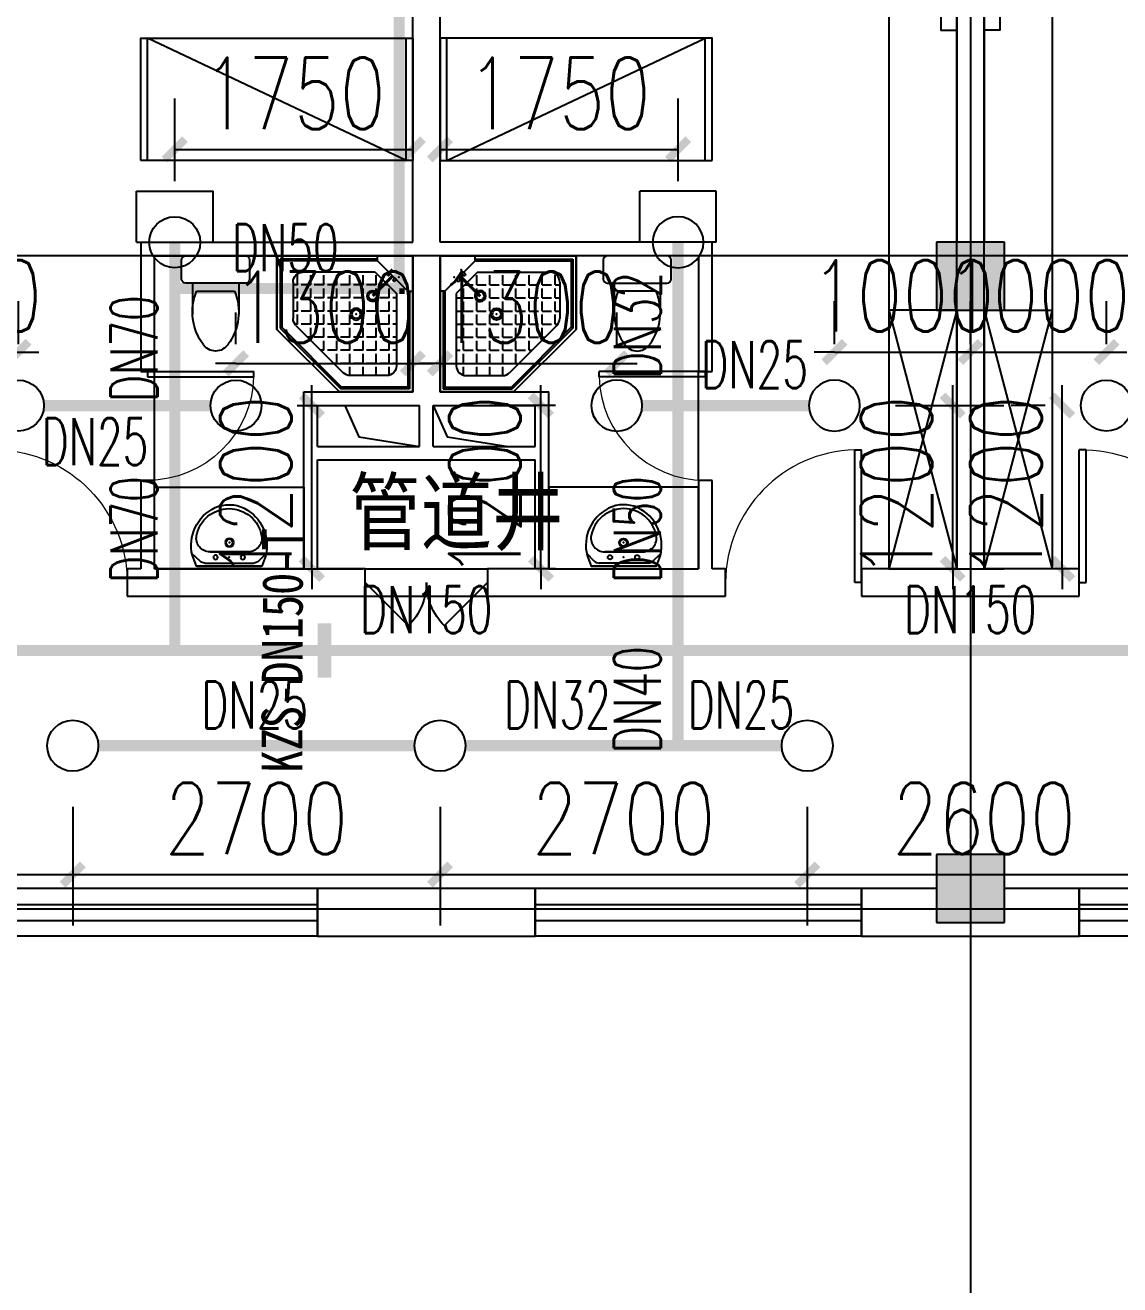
# Model space of a CAD drawing. Extents: x 0 to 2838408, y -923048 to 203859.
# Drawn here: x 2714313 to 2722361, y -343937 to -334680 of the extents above; entities that cross this region are included whole.
import ezdxf
from ezdxf.enums import TextEntityAlignment as Align

# ---------------------------------------------------------------- set-up
doc = ezdxf.new("R2010")
doc.units = 0
doc.header["$LTSCALE"] = 1000
for name, color, linetype in [('A-Fixt', 81, 'Continuous'), ('CLAYER', 7, 'Continuous'), ('COLUMN', 9, 'Continuous'), ('DIM_喷淋', 3, 'Continuous'), ('DOOR_FIRE', 4, 'Continuous'), ('DOTE', 8, 'Continuous'), ('EQUIP_喷头', 7, 'Continuous'), ('PIPE-喷淋', 6, 'Continuous'), ('PUB_HATCH', 8, 'Continuous'), ('TEXT_喷淋', 7, 'Continuous'), ('TWT_DIM', 3, 'Continuous'), ('WALL', 9, 'Continuous'), ('WINDOW', 4, 'Continuous'), ('XREF', 8, 'Continuous'), ('抗震支吊架', 2, 'Continuous'), ('洁具', 213, 'Continuous'), ('配景', 3, 'Continuous')]:
    doc.layers.add(name, color=color, linetype=linetype)
doc.styles.add('_TCH_DIM_T3', font='SIMPLEX', dxfattribs={"width": 0.75, "bigfont": 'HZTXT'})
doc.styles.add('_TWT_PIPEDN', font='SIMPLEX', dxfattribs={"width": 0.8, "height": 2.3, "bigfont": 'HZTXT'})
doc.styles.add('kzcad', font='', dxfattribs={"width": 0.8})
doc.styles.get("Standard").update_dxf_attribs({"font": 'geniso.shx', "bigfont": 'hztxt.shx'})
doc.styles.get('kzcad').set_extended_font_data('SimSun')
doc.dimstyles.new('_TWT_ARCH&&150', dxfattribs={"dimtxt": 525, "dimasz": 150, "dimexe": 375, "dimexo": 450, "dimgap": 150, "dimtad": 1, "dimdec": 0, "dimzin": 0, "dimdsep": 46, "dimtxsty": '_TCH_DIM_T3', "dimblk": 'ARCHTICK', "dimcen": 0.09, "dimclrt": 7, "dimazin": 2, "dimtfac": 1, "dimtdec": 0, "dimtix": 1, "dimtmove": 2, "dimatfit": 3, "dimfxl": 1, "dimtolj": 1, "dimtzin": 0, "dimarcsym": 0})

# ---------------------------------------------------------------- blocks, each defined once
blk = doc.blocks.new('1F平面-CAD导入_dwg_Drawing4_t3_dwg_$plan$00001613-474159-1F-927810-1F')
at = {"layer": '洁具'}
for p, q in [((-30, 250), (-170, 250)), ((-200, 169.7), (-430.4, 169.7)), ((-260.4, -139.7), (-260.4, 139.7)), ((-200, -169.7), (-200, -220)), ((-170, -250), (-30, -250))]:
    blk.add_line(p, q, dxfattribs=at)
for points in [[(-200, 220), (-200, 169.7), (-200, -169.7), (-430.4, -169.7)], [(0, -220), (0, 220)]]:
    blk.add_lwpolyline(points, dxfattribs=at)
for centre, radius, start, end in [((-170, 220), 30, 90, 180), ((-30, 220), 30, 0, 90), ((-412.8, -227.4), 397.5, 67.45048, 126.63814), ((-589.6, 0), 109.8, 123.45086, 236.54914), ((-412.8, 227.4), 397.5, 233.36186, 292.54952), ((-170, -220), 30, 180, 270), ((-30, -220), 30, 270, 0)]:
    blk.add_arc(centre, radius, start, end, dxfattribs=at)
blk = doc.blocks.new('$lvtry$00000169')
at = {"color": 0}
for p, q in [((258.9, -36), (258.9, 0)), ((258.9, -36), (36, -258.9)), ((258.9, -24), (976, -24)), ((258.9, -36), (964, -36)), ((964, -36), (976, -24)), ((964, -36), (964, -525.1)), ((976, -24), (976, -530.1)), ((276.1, -120), (120, -276.1)), ((143.9, -151), (290.7, -298.1)), ((151, -143.9), (297.8, -291)), ((269.6, -212.7), (269.6, -142.7)), ((276.1, -120), (808, -120)), ((365.9, -212.7), (365.9, -142.7)), ((462.1, -212.7), (462.1, -142.7)), ((558.4, -212.7), (558.4, -142.7)), ((654.6, -212.7), (654.6, -142.7)), ((750.9, -212.7), (750.9, -142.7)), ((847.1, -212.7), (847.1, -142.7)), ((36, -258.9), (0, -258.9)), ((24, -258.9), (24, -976)), ((36, -258.9), (36, -964)), ((120, -276.1), (120, -808)), ((173.4, -308.9), (173.4, -238.9)), ((183.4, -212.7), (205.5, -212.7)), ((219.6, -212.7), (243.4, -212.7)), ((269.6, -212.7), (339.6, -212.7)), ((269.6, -262.8), (269.6, -238.9)), ((365.9, -212.7), (435.9, -212.7)), ((365.9, -308.9), (365.9, -238.9)), ((462.1, -212.7), (532.1, -212.7)), ((462.1, -308.9), (462.1, -238.9)), ((558.4, -212.7), (628.4, -212.7)), ((558.4, -308.9), (558.4, -238.9)), ((654.6, -212.7), (724.6, -212.7)), ((654.6, -308.9), (654.6, -238.9)), ((750.9, -212.7), (820.9, -212.7)), ((750.9, -308.9), (750.9, -238.9)), ((847.1, -212.7), (880, -212.7)), ((847.1, -308.9), (847.1, -238.9)), ((880, -192), (880, -460.5)), ((120, -308.9), (147.1, -308.9)), ((173.4, -308.9), (243.4, -308.9)), ((173.4, -405.2), (173.4, -335.2)), ((269.6, -405.2), (269.6, -335.2)), ((334.3, -308.9), (339.6, -308.9)), ((365.9, -308.9), (435.9, -308.9)), ((365.9, -405.2), (365.9, -335.2)), ((462.1, -308.9), (532.1, -308.9)), ((462.1, -405.2), (462.1, -335.2)), ((558.4, -308.9), (628.4, -308.9)), ((558.4, -405.2), (558.4, -335.2)), ((654.6, -308.9), (724.6, -308.9)), ((654.6, -405.2), (654.6, -335.2)), ((750.9, -308.9), (820.9, -308.9)), ((750.9, -405.2), (750.9, -335.2)), ((847.1, -308.9), (880, -308.9)), ((847.1, -405.2), (847.1, -335.2)), ((120, -405.2), (147.1, -405.2)), ((173.4, -405.2), (243.4, -405.2)), ((173.4, -501.4), (173.4, -431.4)), ((269.6, -405.2), (339.6, -405.2)), ((269.6, -501.4), (269.6, -431.4)), ((365.9, -405.2), (378.6, -405.2)), ((365.9, -501.4), (365.9, -431.4)), ((462.1, -405.2), (532.1, -405.2)), ((462.1, -501.4), (462.1, -431.4)), ((558.4, -405.2), (628.4, -405.2)), ((558.4, -501.4), (558.4, -431.4)), ((654.6, -405.2), (724.6, -405.2)), ((654.6, -501.4), (654.6, -431.4)), ((750.9, -405.2), (820.9, -405.2)), ((750.9, -501.4), (750.9, -431.4)), ((847.1, -405.2), (880, -405.2)), ((847.1, -501.4), (847.1, -431.4)), ((120, -501.4), (147.1, -501.4)), ((173.4, -501.4), (243.4, -501.4)), ((173.4, -597.7), (173.4, -527.7)), ((269.6, -501.4), (339.6, -501.4)), ((269.6, -597.7), (269.6, -527.7)), ((365.9, -501.4), (435.9, -501.4)), ((365.9, -597.7), (365.9, -527.7)), ((462.1, -501.4), (532.1, -501.4)), ((462.1, -597.7), (462.1, -527.7)), ((858.9, -511.4), (511.4, -858.9)), ((964, -525.1), (525.1, -964)), ((976, -530.1), (530.1, -976)), ((558.4, -501.4), (628.4, -501.4)), ((558.4, -597.7), (558.4, -527.7)), ((654.6, -501.4), (724.6, -501.4)), ((654.6, -597.7), (654.6, -527.7)), ((750.9, -501.4), (820.9, -501.4)), ((750.9, -597.7), (750.9, -527.7)), ((847.1, -501.4), (867.2, -501.4)), ((964, -525.1), (976, -530.1)), ((120, -597.7), (147.1, -597.7)), ((173.4, -597.7), (243.4, -597.7)), ((173.4, -693.9), (173.4, -623.9)), ((269.6, -597.7), (339.6, -597.7)), ((269.6, -693.9), (269.6, -623.9)), ((365.9, -597.7), (435.9, -597.7)), ((365.9, -693.9), (365.9, -623.9)), ((462.1, -597.7), (532.1, -597.7)), ((462.1, -693.9), (462.1, -623.9)), ((558.4, -597.7), (628.4, -597.7)), ((558.4, -693.9), (558.4, -623.9)), ((654.6, -597.7), (724.6, -597.7)), ((654.6, -693.9), (654.6, -623.9)), ((750.9, -597.7), (772.6, -597.7)), ((120, -693.9), (147.1, -693.9)), ((173.4, -693.9), (243.4, -693.9)), ((173.4, -790.2), (173.4, -720.2)), ((269.6, -693.9), (339.6, -693.9)), ((269.6, -790.2), (269.6, -720.2)), ((365.9, -693.9), (435.9, -693.9)), ((365.9, -790.2), (365.9, -720.2)), ((462.1, -693.9), (532.1, -693.9)), ((462.1, -790.2), (462.1, -720.2)), ((558.4, -693.9), (628.4, -693.9)), ((558.4, -790.2), (558.4, -720.2)), ((654.6, -693.9), (676.4, -693.9)), ((120, -790.2), (147.1, -790.2)), ((173.4, -790.2), (243.4, -790.2)), ((173.4, -877.5), (173.4, -816.4)), ((269.6, -790.2), (339.6, -790.2)), ((269.6, -880), (269.6, -816.4)), ((365.9, -790.2), (435.9, -790.2)), ((365.9, -880), (365.9, -816.4)), ((462.1, -790.2), (532.1, -790.2)), ((462.1, -880), (462.1, -816.4)), ((558.4, -790.2), (580.1, -790.2)), ((192, -880), (460.5, -880)), ((36, -964), (24, -976)), ((24, -976), (530.1, -976)), ((36, -964), (525.1, -964)), ((525.1, -964), (530.1, -976))]:
    blk.add_line(p, q, dxfattribs=at)
blk.add_lwpolyline([(0, 0), (0, -1000), (540, -1000), (1000, -540), (1000, 0)], close=True)
for points in [[(0, 0), (0, -1000)], [(0, 0), (1000, 0)], [(1000, 0), (1000, -540)], [(136.1, -189.7), (147.9, -177.9), (132.5, -162.5), (120.7, -174.3)], [(189.7, -136.1), (177.9, -147.9), (162.5, -132.5), (174.3, -120.7)], [(1000, -540), (540, -1000)], [(0, -1000), (540, -1000)]]:
    blk.add_lwpolyline(points, close=True, dxfattribs=at)
for radius in [43.8, 31.1]:
    blk.add_circle((416.2, -427.6), radius, dxfattribs=at)
for centre, radius, start, end in [((808, -192), 72, 0, 90), ((296, -295.7), 40.6, 142.58296, 128.41974), ((296, -295.7), 28.6, 145.82801, 125.65986), ((808, -460.5), 72, 315, 0), ((192, -808), 72, 180, 270), ((460.5, -808), 72, 270, 315)]:
    blk.add_arc(centre, radius, start, end, dxfattribs=at)
for p in [(103.2, -155.8, 0), (156.1, -102.2, 0), (415.8, -428.1, 0)]:
    blk.add_point(p, dxfattribs=at)
blk = doc.blocks.new('$lvtry$00000178')
at = {"color": 0}
for p, q in [((-238.4, 0), (238.4, 0)), ((-214.1, -36.1), (-272.1, -90.6)), ((-179.8, -22.5), (180.1, -22.5)), ((215.7, -37.5), (268.3, -90.8)), ((-141.7, -105.2), (140.2, -105.2)), ((140.2, -105.2), (-141.7, -105.2))]:
    blk.add_line(p, q, dxfattribs=at)
blk.add_lwpolyline([(-103.6, -429.7, 0.224698), (110.4, -425.4, 0.348046), (268.9, -78.5), (239.5, 0), (-241.3, 0), (-270.7, -78.5, 0.356844)], format="xyb", close=True, dxfattribs=at)
for centre, radius in [((-100, -65), 16.3), ((100, -65), 16.3), ((1.4, -172.5), 31.6)]:
    blk.add_circle(centre, radius, dxfattribs=at)
at = {"color": 0, "lineweight": 13}
blk.add_circle((1.4, -172.5), 23, dxfattribs=at)
at = {"color": 0}
for centre, radius, start, end in [((-179.8, -72.5), 50, 90, 133.18096), ((180.1, -72.5), 50, 44.56072, 90), ((-141.7, -205.2), 100, 90, 190.56023), ((140.2, -205.2), 100, 349.43977, 90), ((-0.7, -179), 243.4, 190.56023, 349.43977)]:
    blk.add_arc(centre, radius, start, end, dxfattribs=at)
for p in [(0, -65), (1.4, -172.5)]:
    blk.add_point(p, dxfattribs=at)
blk = doc.blocks.new('A$C70365C93')
at = {"layer": '洁具'}
blk.add_lwpolyline([(-1900, 2300), (-1900, 1700), (-800, 1700), (-800, 2300)], close=True, dxfattribs=at)
blk.add_blockref('$lvtry$00000178', (-1350, 2280), dxfattribs=at)
at = {"layer": '洁具', "rotation": 180}
blk.add_blockref('$lvtry$00000169', (0, 0), dxfattribs=at)
at = {"layer": '洁具', "extrusion": (0, 0, -1), "xscale": -1, "zscale": -1, "rotation": 90}
blk.add_blockref('1F平面-CAD导入_dwg_Drawing4_t3_dwg_$plan$00001613-474159-1F-927810-1F', (1450, 0), dxfattribs=at)
blk = doc.blocks.new('单人床')
at = {"layer": 'A-Fixt'}
for p, q in [((47773.8, 13973.4), (48673.8, 13973.4)), ((47773.8, 12073.4), (48673.8, 13973.4)), ((47773.8, 12073.4), (48673.8, 12073.4))]:
    blk.add_line(p, q, dxfattribs=at)
blk.add_lwpolyline([(47773.8, 14023.4), (48673.8, 14023.4), (48673.8, 12023.4), (47773.8, 12023.4), (47773.8, 14023.4)], dxfattribs=at)
blk = doc.blocks.new('CH_AP01')
for p, q in [((-311.4, 16.6), (-275, 0)), ((-275, 0), (275, 0)), ((275, 0), (311.4, 16.6))]:
    blk.add_line(p, q)
for centre, radius, start, end in [((-306.8, 555.3), 37.8, 100.18588, 202.83587), ((0, -578.9), 1212.6, 74.71041, 105.28959), ((0, -578.9), 1172.6, 75.02868, 104.97132), ((0, -1278.1), 1856.9, 80.61099, 99.38901), ((306.8, 555.3), 37.8, 337.16413, 79.81412), ((-1658.4, 201.9), 1359.7, 352.16586, 14.42826), ((-823.7, 250), 562.9, 335.50378, 31.09034), ((-823.7, 250), 602.9, 335.50378, 30.26909), ((0, -578.9), 1092.6, 75.87672, 104.12328), ((823.7, 250), 602.9, 149.73091, 204.49622), ((823.7, 250), 562.9, 148.90966, 204.49622), ((1658.4, 201.9), 1359.7, 165.57174, 187.83414)]:
    blk.add_arc(centre, radius, start, end)
blk = doc.blocks.new('A$C61295E98')
at = {"color": 3}
for p, q in [((544, 597.9), (0, 597.9)), ((0, 597.9), (0, 0)), ((161.4, 597.9), (161.4, 0)), ((170.4, 0.2), (170.4, 597.6)), ((602.7, 572.2), (602.7, 25.6)), ((624, 517.9), (624, 80)), ((544, 0), (0, 0))]:
    blk.add_line(p, q, dxfattribs=at)
for points in [[(81.8, 540.3), (75.3, 540.3), (75.3, 576.8), (81.8, 576.8)], [(81.8, 453.1), (75.3, 453.1), (75.3, 489.6), (81.8, 489.6)], [(81.8, 352.9), (75.3, 352.9), (75.3, 389.4), (81.8, 389.4)]]:
    blk.add_lwpolyline(points, close=True, dxfattribs=at)
for centre in [(74, 250.1), (74, 164.2), (74, 70.5)]:
    blk.add_circle(centre, 15.7, dxfattribs=at)
for centre, start, end in [((544, 517.9), 360, 90), ((544, 80), 270, 0)]:
    blk.add_arc(centre, 80, start, end, dxfattribs=at)
blk = doc.blocks.new('宿舍')
at = {"layer": 'A-Fixt'}
for p, q in [((47853.8, 13801.7), (48353.8, 15701.7)), ((48353.8, 13801.7), (47853.8, 15701.7)), ((47853.8, 13801.7), (48353.8, 13801.7))]:
    blk.add_line(p, q, dxfattribs=at)
for points in [[(47853.8, 8601.7), (48353.8, 8601.7), (48353.8, 15701.7), (47853.8, 15701.7)], [(47853.8, 10676.1), (47970.5, 10676.1), (47970.5, 11742.6), (47853.8, 11742.6)]]:
    blk.add_lwpolyline(points, close=True, dxfattribs=at)
at = {"xscale": -1, "rotation": 90}
for p in [(63677.2, 60475.5), (63677.2, 58775.5)]:
    blk.add_blockref('单人床', p, dxfattribs=at)
at = {"layer": 'A-Fixt', "xscale": -1, "rotation": 180}
for p in [(50002, 9140.5), (51117.2, 9140.5)]:
    blk.add_blockref('CH_AP01', p, dxfattribs=at)
at = {"layer": '配景', "color": 252}
blk.add_blockref('A$C61295E98', (47853.8, 7096.6), dxfattribs=at)
blk = doc.blocks.new('$WINLIB2D$00000001')
at = {"color": 0}
for points in [[(-0.5, 0.5), (-0.5, -0.5)], [(-0.5, 0.5), (0.5, 0.5)], [(0.5, -0.5), (0.5, 0.5)], [(0.5, 0.1667), (-0.5, 0.1667)], [(0.5, -0.1667), (-0.5, -0.1667)], [(-0.5, -0.5), (0.5, -0.5)]]:
    blk.add_lwpolyline(points, dxfattribs=at)
blk = doc.blocks.new('$DorLib2D$00000116')
at = {"color": 0}
for p, q in [((-0.5, 0), (-0.146, 0.354)), ((0.5, 0), (0.146, 0.354))]:
    blk.add_line(p, q, dxfattribs=at)
for centre, start, end in [((-0.5, 0), 0, 45), ((0.5, 0), 135, 180)]:
    blk.add_arc(centre, 0.5, start, end, dxfattribs=at)
blk = doc.blocks.new('$DorLib2D$00000001')
for p, q in [((0.45, 0.975), (0.5, 0.975)), ((0.45, 0), (0.45, 0.975)), ((0.5, 0), (0.5, 0.975)), ((0.5, 0), (0.45, 0))]:
    blk.add_line(p, q)
at = {"lineweight": 13}
blk.add_arc((0.475, 0), 0.975, 91.46928, 180, dxfattribs=at)
blk = doc.blocks.new('2F1')
at = {"layer": 'PUB_HATCH'}
for points in [[(2384966.7, -336275.2), (2384966.7, -336775.2), (2385466.7, -336775.2), (2385466.7, -336275.2)], [(2384966.7, -340775.2), (2384966.7, -341275.2), (2385466.7, -341275.2), (2385466.7, -340775.2)]]:
    blk.add_hatch(color=256, dxfattribs=at).paths.add_polyline_path(points)
for points in [[(2380616.7, -337475.2), (2380720.3, -337705.5), (2381166.7, -337775.2)], [(2381266.7, -337475.2), (2381370.3, -337705.5), (2381816.7, -337775.2)]]:
    blk.add_lwpolyline(points)
at = {"layer": 'COLUMN'}
for p, q in [((2384966.7, -336275.2), (2384966.7, -336775.2)), ((2385466.7, -336275.2), (2384966.7, -336275.2)), ((2385466.7, -336775.2), (2385466.7, -336275.2)), ((2384966.7, -336775.2), (2385466.7, -336775.2)), ((2384966.7, -340775.2), (2384966.7, -341275.2)), ((2385466.7, -340775.2), (2384966.7, -340775.2)), ((2385466.7, -341275.2), (2385466.7, -340775.2)), ((2384966.7, -341275.2), (2385466.7, -341275.2))]:
    blk.add_line(p, q, dxfattribs=at)
at = {"layer": 'DOOR_FIRE'}
for p, q in [((2380766.7, -338675.2), (2381666.7, -338675.2)), ((2380766.7, -338875.2), (2381666.7, -338875.2))]:
    blk.add_line(p, q, dxfattribs=at)
at = {"layer": 'DOTE'}
for p, q in [((2385216.7, -327575.2), (2385216.7, -410775.2)), ((2453916.7, -336375.2), (2343216.7, -336375.2)), ((2453916.7, -341175.2), (2343216.7, -341175.2))]:
    blk.add_line(p, q, dxfattribs=at)
at = {"layer": 'WALL'}
for p, q in [((2381116.7, -336275.2), (2381116.7, -331325.2)), ((2381316.7, -336275.2), (2381316.7, -331325.2)), ((2385116.7, -331575.2), (2385116.7, -336275.2)), ((2385316.7, -331575.2), (2385316.7, -336275.2)), ((2379116.7, -336275.2), (2381116.7, -336275.2)), ((2379116.7, -336275.2), (2379116.7, -337225.2)), ((2383316.7, -336275.2), (2381316.7, -336275.2)), ((2383316.7, -337225.2), (2383316.7, -336275.2)), ((2379216.7, -336375.2), (2381116.7, -336375.2)), ((2379216.7, -337225.2), (2379216.7, -336375.2)), ((2381116.7, -337375.2), (2381116.7, -336375.2)), ((2381316.7, -337375.2), (2381316.7, -336375.2)), ((2383216.7, -336375.2), (2381316.7, -336375.2)), ((2383216.7, -336375.2), (2383216.7, -337225.2)), ((2385116.7, -336775.2), (2385116.7, -338675.2)), ((2385316.7, -336775.2), (2385316.7, -338675.2)), ((2379116.7, -337225.2), (2379216.7, -337225.2)), ((2383216.7, -337225.2), (2383316.7, -337225.2)), ((2380316.7, -337375.2), (2381116.7, -337375.2)), ((2380316.7, -337875.2), (2380316.7, -337375.2)), ((2381316.7, -337375.2), (2382116.7, -337375.2)), ((2382116.7, -337875.2), (2382116.7, -337375.2)), ((2380416.7, -337475.2), (2381166.7, -337475.2)), ((2380416.7, -337775.2), (2380416.7, -337475.2)), ((2381166.7, -337775.2), (2381166.7, -337475.2)), ((2381266.7, -337475.2), (2382016.7, -337475.2)), ((2381266.7, -337775.2), (2381266.7, -337475.2)), ((2382016.7, -337775.2), (2382016.7, -337475.2)), ((2380416.7, -337775.2), (2381166.7, -337775.2)), ((2381266.7, -337775.2), (2382016.7, -337775.2)), ((2380316.7, -338675.2), (2380316.7, -337875.2)), ((2380416.7, -337875.2), (2381216.7, -337875.2)), ((2380416.7, -338675.2), (2380416.7, -337875.2)), ((2381216.7, -337875.2), (2382016.7, -337875.2)), ((2382016.7, -338675.2), (2382016.7, -337875.2)), ((2382116.7, -338675.2), (2382116.7, -337875.2)), ((2379216.7, -338025.2), (2379116.7, -338025.2)), ((2379116.7, -338025.2), (2379116.7, -338675.2)), ((2379216.7, -338675.2), (2379216.7, -338025.2)), ((2383316.7, -338025.2), (2383216.7, -338025.2)), ((2383216.7, -338025.2), (2383216.7, -338675.2)), ((2383316.7, -338675.2), (2383316.7, -338025.2)), ((2379116.7, -338675.2), (2379016.7, -338675.2)), ((2379016.7, -338675.2), (2379016.7, -338875.2)), ((2379216.7, -338675.2), (2380316.7, -338675.2)), ((2380766.7, -338675.2), (2380416.7, -338675.2)), ((2380766.7, -338875.2), (2380766.7, -338675.2)), ((2382016.7, -338675.2), (2381666.7, -338675.2)), ((2381666.7, -338675.2), (2381666.7, -338875.2)), ((2382116.7, -338675.2), (2383216.7, -338675.2)), ((2383416.7, -338675.2), (2383316.7, -338675.2)), ((2383416.7, -338875.2), (2383416.7, -338675.2)), ((2385116.7, -338675.2), (2384416.7, -338675.2)), ((2384416.7, -338675.2), (2384416.7, -338875.2)), ((2386016.7, -338675.2), (2385316.7, -338675.2)), ((2386016.7, -338875.2), (2386016.7, -338675.2)), ((2379016.7, -338875.2), (2379116.7, -338875.2)), ((2379116.7, -338875.2), (2380316.7, -338875.2)), ((2380316.7, -338875.2), (2380766.7, -338875.2)), ((2381666.7, -338875.2), (2382116.7, -338875.2)), ((2382116.7, -338875.2), (2383316.7, -338875.2)), ((2383316.7, -338875.2), (2383416.7, -338875.2)), ((2384416.7, -338875.2), (2385216.7, -338875.2)), ((2385216.7, -338875.2), (2386016.7, -338875.2)), ((2382016.7, -341025.2), (2380416.7, -341025.2)), ((2380416.7, -341025.2), (2380416.7, -341375.2)), ((2382016.7, -341375.2), (2382016.7, -341025.2)), ((2384966.7, -341025.2), (2384416.7, -341025.2)), ((2384416.7, -341025.2), (2384416.7, -341375.2)), ((2386016.7, -341025.2), (2385466.7, -341025.2)), ((2386016.7, -341375.2), (2386016.7, -341025.2)), ((2380416.7, -341375.2), (2382016.7, -341375.2)), ((2384416.7, -341375.2), (2385216.7, -341375.2)), ((2385216.7, -341375.2), (2386016.7, -341375.2))]:
    blk.add_line(p, q, dxfattribs=at)
at = {"layer": 'WINDOW'}
for p, q in [((2379216.7, -338025.2), (2379216.7, -337225.2)), ((2383216.7, -338025.2), (2383216.7, -337225.2))]:
    blk.add_line(p, q, dxfattribs=at)
at = {"xscale": -1, "rotation": 180}
for name, p in [('宿舍', (2329462.9, -322973.6)), ('宿舍', (2337462.9, -322973.6)), ('A$C70365C93', (2381116.7, -336375.2))]:
    blk.add_blockref(name, p, dxfattribs=at)
at = {"rotation": 180}
for name, p in [('宿舍', (2432970.6, -322973.6)), ('A$C70365C93', (2381316.7, -336375.2))]:
    blk.add_blockref(name, p, dxfattribs=at)
at = {"layer": 'DOOR_FIRE', "xscale": 900, "yscale": -900, "zscale": 200}
blk.add_blockref('$DorLib2D$00000116', (2381216.7, -338775.2), dxfattribs=at)
at = {"layer": 'WINDOW'}
for name, p, xscale, yscale, zscale, rotation in [('$DorLib2D$00000001', (2379166.7, -337625.2), 800, -800, 800, 90), ('$DorLib2D$00000001', (2383266.7, -337625.2), 800, 800, 800, 90), ('$WINLIB2D$00000001', (2379216.7, -341200.2), -2400, -350, -2400, 359.999999999962), ('$WINLIB2D$00000001', (2383216.7, -341200.2), -2400, -350, -2400, 359.999999999962)]:
    blk.add_blockref(name, p, dxfattribs=dict(at, xscale=xscale, yscale=yscale, zscale=zscale, rotation=rotation))
for name, p, xscale, yscale, zscale in [('$DorLib2D$00000001', (2378516.7, -338775.2), -1000, 1000, -1000), ('$DorLib2D$00000001', (2383916.7, -338775.2), 1000, 1000, 1000), ('$DorLib2D$00000001', (2386516.7, -338775.2), -1000, 1000, -1000), ('$WINLIB2D$00000001', (2387216.7, -341200.2), -2400, -350, -2400)]:
    blk.add_blockref(name, p, dxfattribs=dict(at, xscale=xscale, yscale=yscale, zscale=zscale))
at = {"layer": 'CLAYER'}
blk.add_text('管道井', height=525, dxfattribs=at).set_placement((2380649.1, -338538.2))
blk = doc.blocks.new('_ArchTick')
at = {"color": 0, "linetype": 'ByBlock', "const_width": 0.4}
blk.add_lwpolyline([(-0.5, -0.5), (0.5, 0.5)], dxfattribs=at)
blk = doc.blocks.new('*D1868')
at = {"layer": 'Defpoints', "color": 0, "linetype": 'ByBlock', "transparency": 16777216}
for p in [(2718662.5, -337165.4), (2717362.5, -337475.2), (2718662.5, -337475.2)]:
    blk.add_point(p, dxfattribs=at)
at = {"layer": 'TWT_DIM', "color": 0, "linetype": 'ByBlock', "lineweight": -2, "transparency": 16777216}
for p, q in [((2717362.5, -337025.2), (2717362.5, -336790.4)), ((2718662.5, -337025.2), (2718662.5, -336790.4)), ((2717362.5, -337165.4), (2717212.5, -337165.4)), ((2717362.5, -337165.4), (2718662.5, -337165.4)), ((2718662.5, -337165.4), (2718812.5, -337165.4))]:
    blk.add_line(p, q, dxfattribs=at)
at = {"layer": 'TWT_DIM', "color": 0, "linetype": 'ByBlock', "lineweight": -2, "transparency": 16777216, "xscale": 150, "yscale": 150, "zscale": 150}
blk.add_blockref('_ArchTick', (2717362.5, -337165.4), dxfattribs=at)
at = {"layer": 'TWT_DIM', "color": 0, "linetype": 'ByBlock', "lineweight": -2, "transparency": 16777216, "xscale": 150, "yscale": 150, "zscale": 150, "rotation": 180}
blk.add_blockref('_ArchTick', (2718662.5, -337165.4), dxfattribs=at)
at = {"layer": 'TWT_DIM', "color": 7, "linetype": 'ByBlock', "transparency": 16777216, "insert": (2718012.5, -336752.9), "char_height": 525, "attachment_point": 5, "style": '_TCH_DIM_T3'}
blk.add_mtext('\\A1;1300', dxfattribs=at)
blk = doc.blocks.new('*D1869')
at = {"layer": 'Defpoints', "color": 0, "linetype": 'ByBlock', "transparency": 16777216}
for p in [(2717162.5, -337165.4), (2715862.5, -337475.2), (2717162.5, -337475.2)]:
    blk.add_point(p, dxfattribs=at)
at = {"layer": 'TWT_DIM', "color": 0, "linetype": 'ByBlock', "lineweight": -2, "transparency": 16777216}
for p, q in [((2715862.5, -337025.2), (2715862.5, -336790.4)), ((2717162.5, -337025.2), (2717162.5, -336790.4)), ((2715862.5, -337165.4), (2715712.5, -337165.4)), ((2715862.5, -337165.4), (2717162.5, -337165.4)), ((2717162.5, -337165.4), (2717312.5, -337165.4))]:
    blk.add_line(p, q, dxfattribs=at)
at = {"layer": 'TWT_DIM', "color": 0, "linetype": 'ByBlock', "lineweight": -2, "transparency": 16777216, "xscale": 150, "yscale": 150, "zscale": 150}
blk.add_blockref('_ArchTick', (2715862.5, -337165.4), dxfattribs=at)
at = {"layer": 'TWT_DIM', "color": 0, "linetype": 'ByBlock', "lineweight": -2, "transparency": 16777216, "xscale": 150, "yscale": 150, "zscale": 150, "rotation": 180}
blk.add_blockref('_ArchTick', (2717162.5, -337165.4), dxfattribs=at)
at = {"layer": 'TWT_DIM', "color": 7, "linetype": 'ByBlock', "transparency": 16777216, "insert": (2716512.5, -336752.9), "char_height": 525, "attachment_point": 5, "style": '_TCH_DIM_T3'}
blk.add_mtext('\\A1;1300', dxfattribs=at)
blk = doc.blocks.new('*D1884')
at = {"layer": 'Defpoints', "color": 0, "linetype": 'ByBlock', "transparency": 16777216}
for p in [(2722262.5, -337081.9), (2721262.5, -337475.2), (2722262.5, -337475.2)]:
    blk.add_point(p, dxfattribs=at)
at = {"layer": 'TWT_DIM', "color": 0, "linetype": 'ByBlock', "lineweight": -2, "transparency": 16777216}
for p, q in [((2721262.5, -337025.2), (2721262.5, -336706.9)), ((2722262.5, -337025.2), (2722262.5, -336706.9)), ((2721262.5, -337081.9), (2721112.5, -337081.9)), ((2721262.5, -337081.9), (2722262.5, -337081.9)), ((2722262.5, -337081.9), (2722412.5, -337081.9))]:
    blk.add_line(p, q, dxfattribs=at)
at = {"layer": 'TWT_DIM', "color": 0, "linetype": 'ByBlock', "lineweight": -2, "transparency": 16777216, "xscale": 150, "yscale": 150, "zscale": 150}
blk.add_blockref('_ArchTick', (2721262.5, -337081.9), dxfattribs=at)
at = {"layer": 'TWT_DIM', "color": 0, "linetype": 'ByBlock', "lineweight": -2, "transparency": 16777216, "xscale": 150, "yscale": 150, "zscale": 150, "rotation": 180}
blk.add_blockref('_ArchTick', (2722262.5, -337081.9), dxfattribs=at)
at = {"layer": 'TWT_DIM', "color": 7, "linetype": 'ByBlock', "transparency": 16777216, "insert": (2721762.5, -336669.4), "char_height": 525, "attachment_point": 5, "style": '_TCH_DIM_T3'}
blk.add_mtext('\\A1;1000', dxfattribs=at)
blk = doc.blocks.new('*D1886')
at = {"layer": 'Defpoints', "color": 0, "linetype": 'ByBlock', "transparency": 16777216}
for p in [(2721936.2, -337475.2), (2722262.5, -337475.2), (2722262.5, -338675.2)]:
    blk.add_point(p, dxfattribs=at)
at = {"layer": 'TWT_DIM', "color": 0, "linetype": 'ByBlock', "lineweight": -2, "transparency": 16777216}
for p, q in [((2721936.2, -337475.2), (2721936.2, -337325.2)), ((2721812.5, -337475.2), (2721561.2, -337475.2)), ((2721936.2, -338675.2), (2721936.2, -337475.2)), ((2721812.5, -338675.2), (2721561.2, -338675.2)), ((2721936.2, -338675.2), (2721936.2, -338825.2))]:
    blk.add_line(p, q, dxfattribs=at)
at = {"layer": 'TWT_DIM', "color": 0, "linetype": 'ByBlock', "lineweight": -2, "transparency": 16777216, "xscale": 150, "yscale": 150, "zscale": 150}
for p, rotation in [((2721936.2, -337475.2), 270), ((2721936.2, -338675.2), 90)]:
    blk.add_blockref('_ArchTick', p, dxfattribs=dict(at, rotation=rotation))
at = {"layer": 'TWT_DIM', "color": 7, "linetype": 'ByBlock', "transparency": 16777216, "insert": (2721523.7, -338075.2), "char_height": 525, "attachment_point": 5, "rotation": 90, "style": '_TCH_DIM_T3'}
blk.add_mtext('\\A1;1200', dxfattribs=at)
blk = doc.blocks.new('*D1889')
at = {"layer": 'Defpoints', "color": 0, "linetype": 'ByBlock', "transparency": 16777216}
for p in [(2719112.5, -335592.9), (2717362.5, -336275.2), (2719112.5, -336275.2)]:
    blk.add_point(p, dxfattribs=at)
at = {"layer": 'TWT_DIM', "color": 0, "linetype": 'ByBlock', "lineweight": -2, "transparency": 16777216}
for p, q in [((2717362.5, -335825.2), (2717362.5, -335217.9)), ((2719112.5, -335825.2), (2719112.5, -335217.9)), ((2717362.5, -335592.9), (2719112.5, -335592.9))]:
    blk.add_line(p, q, dxfattribs=at)
at = {"layer": 'TWT_DIM', "color": 0, "linetype": 'ByBlock', "lineweight": -2, "transparency": 16777216, "xscale": 150, "yscale": 150, "zscale": 150, "rotation": 180}
blk.add_blockref('_ArchTick', (2717362.5, -335592.9), dxfattribs=at)
at = {"layer": 'TWT_DIM', "color": 0, "linetype": 'ByBlock', "lineweight": -2, "transparency": 16777216, "xscale": 150, "yscale": 150, "zscale": 150}
blk.add_blockref('_ArchTick', (2719112.5, -335592.9), dxfattribs=at)
at = {"layer": 'TWT_DIM', "color": 7, "linetype": 'ByBlock', "transparency": 16777216, "insert": (2718237.5, -335180.4), "char_height": 525, "attachment_point": 5, "style": '_TCH_DIM_T3'}
blk.add_mtext('\\A1;1750', dxfattribs=at)
blk = doc.blocks.new('*D1890')
at = {"layer": 'Defpoints', "color": 0, "linetype": 'ByBlock', "transparency": 16777216}
for p in [(2721262.5, -337081.9), (2720262.5, -337475.2), (2721262.5, -337475.2)]:
    blk.add_point(p, dxfattribs=at)
at = {"layer": 'TWT_DIM', "color": 0, "linetype": 'ByBlock', "lineweight": -2, "transparency": 16777216}
for p, q in [((2720262.5, -337025.2), (2720262.5, -336706.9)), ((2721262.5, -337025.2), (2721262.5, -336706.9)), ((2720262.5, -337081.9), (2720112.5, -337081.9)), ((2720262.5, -337081.9), (2721262.5, -337081.9)), ((2721262.5, -337081.9), (2721412.5, -337081.9))]:
    blk.add_line(p, q, dxfattribs=at)
at = {"layer": 'TWT_DIM', "color": 0, "linetype": 'ByBlock', "lineweight": -2, "transparency": 16777216, "xscale": 150, "yscale": 150, "zscale": 150}
blk.add_blockref('_ArchTick', (2720262.5, -337081.9), dxfattribs=at)
at = {"layer": 'TWT_DIM', "color": 0, "linetype": 'ByBlock', "lineweight": -2, "transparency": 16777216, "xscale": 150, "yscale": 150, "zscale": 150, "rotation": 180}
blk.add_blockref('_ArchTick', (2721262.5, -337081.9), dxfattribs=at)
at = {"layer": 'TWT_DIM', "color": 7, "linetype": 'ByBlock', "transparency": 16777216, "insert": (2720762.5, -336669.4), "char_height": 525, "attachment_point": 5, "style": '_TCH_DIM_T3'}
blk.add_mtext('\\A1;1000', dxfattribs=at)
blk = doc.blocks.new('*D1891')
at = {"layer": 'Defpoints', "color": 0, "linetype": 'ByBlock', "transparency": 16777216}
for p in [(2718104.8, -337475.2), (2718662.5, -337475.2), (2718662.5, -338675.2)]:
    blk.add_point(p, dxfattribs=at)
at = {"layer": 'TWT_DIM', "color": 0, "linetype": 'ByBlock', "lineweight": -2, "transparency": 16777216}
for p, q in [((2718104.8, -337475.2), (2718104.8, -337325.2)), ((2718212.5, -337475.2), (2717729.8, -337475.2)), ((2718104.8, -338675.2), (2718104.8, -337475.2)), ((2718212.5, -338675.2), (2717729.8, -338675.2)), ((2718104.8, -338675.2), (2718104.8, -338825.2))]:
    blk.add_line(p, q, dxfattribs=at)
at = {"layer": 'TWT_DIM', "color": 0, "linetype": 'ByBlock', "lineweight": -2, "transparency": 16777216, "xscale": 150, "yscale": 150, "zscale": 150}
for p, rotation in [((2718104.8, -337475.2), 270), ((2718104.8, -338675.2), 90)]:
    blk.add_blockref('_ArchTick', p, dxfattribs=dict(at, rotation=rotation))
at = {"layer": 'TWT_DIM', "color": 7, "linetype": 'ByBlock', "transparency": 16777216, "insert": (2717692.3, -338075.2), "char_height": 525, "attachment_point": 5, "rotation": 90, "style": '_TCH_DIM_T3'}
blk.add_mtext('\\A1;1200', dxfattribs=at)
blk = doc.blocks.new('*D1892')
at = {"layer": 'Defpoints', "color": 0, "linetype": 'ByBlock', "transparency": 16777216}
for p in [(2720262.5, -337475.2), (2721131.8, -337475.2), (2720262.5, -338675.2)]:
    blk.add_point(p, dxfattribs=at)
at = {"layer": 'TWT_DIM', "color": 0, "linetype": 'ByBlock', "lineweight": -2, "transparency": 16777216}
for p, q in [((2721131.8, -337475.2), (2721131.8, -337325.2)), ((2720712.5, -337475.2), (2721506.8, -337475.2)), ((2721131.8, -338675.2), (2721131.8, -337475.2)), ((2720712.5, -338675.2), (2721506.8, -338675.2)), ((2721131.8, -338675.2), (2721131.8, -338825.2))]:
    blk.add_line(p, q, dxfattribs=at)
at = {"layer": 'TWT_DIM', "color": 0, "linetype": 'ByBlock', "lineweight": -2, "transparency": 16777216, "xscale": 150, "yscale": 150, "zscale": 150}
for p, rotation in [((2721131.8, -337475.2), 270), ((2721131.8, -338675.2), 90)]:
    blk.add_blockref('_ArchTick', p, dxfattribs=dict(at, rotation=rotation))
at = {"layer": 'TWT_DIM', "color": 7, "linetype": 'ByBlock', "transparency": 16777216, "insert": (2720719.3, -338075.2), "char_height": 525, "attachment_point": 5, "rotation": 90, "style": '_TCH_DIM_T3'}
blk.add_mtext('\\A1;1200', dxfattribs=at)
blk = doc.blocks.new('*D1893')
at = {"layer": 'Defpoints', "color": 0, "linetype": 'ByBlock', "transparency": 16777216}
for p in [(2717162.5, -335592.9), (2715412.5, -336275.2), (2717162.5, -336275.2)]:
    blk.add_point(p, dxfattribs=at)
at = {"layer": 'TWT_DIM', "color": 0, "linetype": 'ByBlock', "lineweight": -2, "transparency": 16777216}
for p, q in [((2715412.5, -335825.2), (2715412.5, -335217.9)), ((2717162.5, -335825.2), (2717162.5, -335217.9)), ((2715412.5, -335592.9), (2717162.5, -335592.9))]:
    blk.add_line(p, q, dxfattribs=at)
at = {"layer": 'TWT_DIM', "color": 0, "linetype": 'ByBlock', "lineweight": -2, "transparency": 16777216, "xscale": 150, "yscale": 150, "zscale": 150, "rotation": 180}
blk.add_blockref('_ArchTick', (2715412.5, -335592.9), dxfattribs=at)
at = {"layer": 'TWT_DIM', "color": 0, "linetype": 'ByBlock', "lineweight": -2, "transparency": 16777216, "xscale": 150, "yscale": 150, "zscale": 150}
blk.add_blockref('_ArchTick', (2717162.5, -335592.9), dxfattribs=at)
at = {"layer": 'TWT_DIM', "color": 7, "linetype": 'ByBlock', "transparency": 16777216, "insert": (2716287.5, -335180.4), "char_height": 525, "attachment_point": 5, "style": '_TCH_DIM_T3'}
blk.add_mtext('\\A1;1750', dxfattribs=at)
blk = doc.blocks.new('*D1894')
at = {"layer": 'Defpoints', "color": 0, "linetype": 'ByBlock', "transparency": 16777216}
for p in [(2714262.5, -337081.9), (2713262.5, -337475.2), (2714262.5, -337475.2)]:
    blk.add_point(p, dxfattribs=at)
at = {"layer": 'TWT_DIM', "color": 0, "linetype": 'ByBlock', "lineweight": -2, "transparency": 16777216}
for p, q in [((2713262.5, -337025.2), (2713262.5, -336706.9)), ((2714262.5, -337025.2), (2714262.5, -336706.9)), ((2713262.5, -337081.9), (2713112.5, -337081.9)), ((2713262.5, -337081.9), (2714262.5, -337081.9)), ((2714262.5, -337081.9), (2714412.5, -337081.9))]:
    blk.add_line(p, q, dxfattribs=at)
at = {"layer": 'TWT_DIM', "color": 0, "linetype": 'ByBlock', "lineweight": -2, "transparency": 16777216, "xscale": 150, "yscale": 150, "zscale": 150}
blk.add_blockref('_ArchTick', (2713262.5, -337081.9), dxfattribs=at)
at = {"layer": 'TWT_DIM', "color": 0, "linetype": 'ByBlock', "lineweight": -2, "transparency": 16777216, "xscale": 150, "yscale": 150, "zscale": 150, "rotation": 180}
blk.add_blockref('_ArchTick', (2714262.5, -337081.9), dxfattribs=at)
at = {"layer": 'TWT_DIM', "color": 7, "linetype": 'ByBlock', "transparency": 16777216, "insert": (2713762.5, -336669.4), "char_height": 525, "attachment_point": 5, "style": '_TCH_DIM_T3'}
blk.add_mtext('\\A1;1000', dxfattribs=at)
blk = doc.blocks.new('*D1895')
at = {"layer": 'Defpoints', "color": 0, "linetype": 'ByBlock', "transparency": 16777216}
for p in [(2715862.5, -337475.2), (2716420.3, -337475.2), (2715862.5, -338675.2)]:
    blk.add_point(p, dxfattribs=at)
at = {"layer": 'TWT_DIM', "color": 0, "linetype": 'ByBlock', "lineweight": -2, "transparency": 16777216}
for p, q in [((2716420.3, -337475.2), (2716420.3, -337325.2)), ((2716312.5, -337475.2), (2716795.3, -337475.2)), ((2716420.3, -338675.2), (2716420.3, -337475.2)), ((2716312.5, -338675.2), (2716795.3, -338675.2)), ((2716420.3, -338675.2), (2716420.3, -338825.2))]:
    blk.add_line(p, q, dxfattribs=at)
at = {"layer": 'TWT_DIM', "color": 0, "linetype": 'ByBlock', "lineweight": -2, "transparency": 16777216, "xscale": 150, "yscale": 150, "zscale": 150}
for p, rotation in [((2716420.3, -337475.2), 270), ((2716420.3, -338675.2), 90)]:
    blk.add_blockref('_ArchTick', p, dxfattribs=dict(at, rotation=rotation))
at = {"layer": 'TWT_DIM', "color": 7, "linetype": 'ByBlock', "transparency": 16777216, "insert": (2716007.8, -338075.2), "char_height": 525, "attachment_point": 5, "rotation": 90, "style": '_TCH_DIM_T3'}
blk.add_mtext('\\A1;1200', dxfattribs=at)
blk = doc.blocks.new('*D2027')
at = {"layer": 'Defpoints', "color": 0, "linetype": 'ByBlock', "transparency": 16777216}
for p in [(2720062.5, -339975.2), (2722662.5, -339975.2), (2722662.5, -340921.8)]:
    blk.add_point(p, dxfattribs=at)
at = {"layer": 'DIM_喷淋', "color": 0, "linetype": 'ByBlock', "lineweight": -2, "transparency": 16777216}
for p, q in [((2720062.5, -340425.2), (2720062.5, -341296.8)), ((2722662.5, -340425.2), (2722662.5, -341296.8)), ((2720062.5, -340921.8), (2722662.5, -340921.8))]:
    blk.add_line(p, q, dxfattribs=at)
at = {"layer": 'DIM_喷淋', "color": 0, "linetype": 'ByBlock', "lineweight": -2, "transparency": 16777216, "xscale": 150, "yscale": 150, "zscale": 150, "rotation": 180}
blk.add_blockref('_ArchTick', (2720062.5, -340921.8), dxfattribs=at)
at = {"layer": 'DIM_喷淋', "color": 0, "linetype": 'ByBlock', "lineweight": -2, "transparency": 16777216, "xscale": 150, "yscale": 150, "zscale": 150}
blk.add_blockref('_ArchTick', (2722662.5, -340921.8), dxfattribs=at)
at = {"layer": 'DIM_喷淋', "color": 7, "linetype": 'ByBlock', "transparency": 16777216, "insert": (2721362.5, -340509.3), "char_height": 525, "attachment_point": 5, "style": '_TCH_DIM_T3'}
blk.add_mtext('\\A1;2600', dxfattribs=at)
blk = doc.blocks.new('*D2028')
at = {"layer": 'Defpoints', "color": 0, "linetype": 'ByBlock', "transparency": 16777216}
for p in [(2717362.5, -339975.2), (2720062.5, -339975.2), (2720062.5, -340921.8)]:
    blk.add_point(p, dxfattribs=at)
at = {"layer": 'DIM_喷淋', "color": 0, "linetype": 'ByBlock', "lineweight": -2, "transparency": 16777216}
for p, q in [((2717362.5, -340425.2), (2717362.5, -341296.8)), ((2720062.5, -340425.2), (2720062.5, -341296.8)), ((2717362.5, -340921.8), (2720062.5, -340921.8))]:
    blk.add_line(p, q, dxfattribs=at)
at = {"layer": 'DIM_喷淋', "color": 0, "linetype": 'ByBlock', "lineweight": -2, "transparency": 16777216, "xscale": 150, "yscale": 150, "zscale": 150, "rotation": 180}
blk.add_blockref('_ArchTick', (2717362.5, -340921.8), dxfattribs=at)
at = {"layer": 'DIM_喷淋', "color": 0, "linetype": 'ByBlock', "lineweight": -2, "transparency": 16777216, "xscale": 150, "yscale": 150, "zscale": 150}
blk.add_blockref('_ArchTick', (2720062.5, -340921.8), dxfattribs=at)
at = {"layer": 'DIM_喷淋', "color": 7, "linetype": 'ByBlock', "transparency": 16777216, "insert": (2718712.5, -340509.3), "char_height": 525, "attachment_point": 5, "style": '_TCH_DIM_T3'}
blk.add_mtext('\\A1;2700', dxfattribs=at)
blk = doc.blocks.new('*D2029')
at = {"layer": 'Defpoints', "color": 0, "linetype": 'ByBlock', "transparency": 16777216}
for p in [(2714662.5, -339975.2), (2717362.5, -339975.2), (2717362.5, -340921.8)]:
    blk.add_point(p, dxfattribs=at)
at = {"layer": 'DIM_喷淋', "color": 0, "linetype": 'ByBlock', "lineweight": -2, "transparency": 16777216}
for p, q in [((2714662.5, -340425.2), (2714662.5, -341296.8)), ((2717362.5, -340425.2), (2717362.5, -341296.8)), ((2714662.5, -340921.8), (2717362.5, -340921.8))]:
    blk.add_line(p, q, dxfattribs=at)
at = {"layer": 'DIM_喷淋', "color": 0, "linetype": 'ByBlock', "lineweight": -2, "transparency": 16777216, "xscale": 150, "yscale": 150, "zscale": 150, "rotation": 180}
blk.add_blockref('_ArchTick', (2714662.5, -340921.8), dxfattribs=at)
at = {"layer": 'DIM_喷淋', "color": 0, "linetype": 'ByBlock', "lineweight": -2, "transparency": 16777216, "xscale": 150, "yscale": 150, "zscale": 150}
blk.add_blockref('_ArchTick', (2717362.5, -340921.8), dxfattribs=at)
at = {"layer": 'DIM_喷淋', "color": 7, "linetype": 'ByBlock', "transparency": 16777216, "insert": (2716012.5, -340509.3), "char_height": 525, "attachment_point": 5, "style": '_TCH_DIM_T3'}
blk.add_mtext('\\A1;2700', dxfattribs=at)
blk = doc.blocks.new('*D2030')
at = {"layer": 'Defpoints', "color": 0, "linetype": 'ByBlock', "transparency": 16777216}
for p in [(2712062.5, -339975.2), (2714662.5, -339975.2), (2714662.5, -340921.8)]:
    blk.add_point(p, dxfattribs=at)
at = {"layer": 'DIM_喷淋', "color": 0, "linetype": 'ByBlock', "lineweight": -2, "transparency": 16777216}
for p, q in [((2712062.5, -340425.2), (2712062.5, -341296.8)), ((2714662.5, -340425.2), (2714662.5, -341296.8)), ((2712062.5, -340921.8), (2714662.5, -340921.8))]:
    blk.add_line(p, q, dxfattribs=at)
at = {"layer": 'DIM_喷淋', "color": 0, "linetype": 'ByBlock', "lineweight": -2, "transparency": 16777216, "xscale": 150, "yscale": 150, "zscale": 150, "rotation": 180}
blk.add_blockref('_ArchTick', (2712062.5, -340921.8), dxfattribs=at)
at = {"layer": 'DIM_喷淋', "color": 0, "linetype": 'ByBlock', "lineweight": -2, "transparency": 16777216, "xscale": 150, "yscale": 150, "zscale": 150}
blk.add_blockref('_ArchTick', (2714662.5, -340921.8), dxfattribs=at)
at = {"layer": 'DIM_喷淋', "color": 7, "linetype": 'ByBlock', "transparency": 16777216, "insert": (2713362.5, -340509.3), "char_height": 525, "attachment_point": 5, "style": '_TCH_DIM_T3'}
blk.add_mtext('\\A1;2600', dxfattribs=at)
blk = doc.blocks.new('$TwtSys$00000125')
blk.add_circle((0, 0, 0), 1)
blk = doc.blocks.new('$TwtSys$00000131')
for p, q in [((-1.5, 0), (-1.5, 2)), ((-1.5, 2), (1.5, 2)), ((1.5, 0, 0), (1.5, 2, 0)), ((-1.5, 0), (-1, 0)), ((1, 0, 0), (1.5, 0, 0))]:
    blk.add_line(p, q)
blk.add_circle((0, 0), 1)

msp = doc.modelspace()

# ---------------------------------------------------------------- hatches: boundary and pattern name
at = {"layer": 'PIPE-喷淋', "linetype": 'ByBlock'}
for points in [[(2717062.5, -336614.7), (2717062.5, -336655.9), (2717103.8, -336655.9)], [(2717062.5, -336614.7), (2717103.8, -336614.7), (2717103.8, -336655.9)]]:
    msp.add_hatch(color=256, dxfattribs=at).paths.add_polyline_path(points)

# ---------------------------------------------------------------- linework, layer by layer
at = {"layer": 'PIPE-喷淋', "linetype": 'ByBlock', "ltscale": 1.5, "const_width": 82.5}
for points in [[(2717062.5, -336614.7), (2717062.5, -331425.2)], [(2715412.5, -336275.2), (2715412.5, -336614.7)], [(2719112.5, -336275.2), (2719112.5, -337475.2)], [(2715412.5, -336614.7), (2717062.5, -336614.7)], [(2715412.5, -336614.7), (2715412.5, -337475.2)], [(2714450, -337475.2), (2715412.5, -337475.2)], [(2715412.5, -337475.2), (2715412.5, -339275.2)], [(2715412.5, -337475.2), (2715675, -337475.2)], [(2718850, -337475.2), (2719112.5, -337475.2)], [(2719112.5, -337475.2), (2720075, -337475.2)], [(2719112.5, -337475.2), (2719112.5, -339275.2)], [(2711112.5, -339275.2), (2715412.5, -339275.2)], [(2715412.5, -339275.2), (2719112.5, -339275.2)], [(2719112.5, -339975.2), (2719112.5, -339275.2)], [(2719112.5, -339275.2), (2723412.5, -339275.2)], [(2714850, -339975.2), (2717175, -339975.2)], [(2717550, -339975.2), (2719112.5, -339975.2)], [(2719112.5, -339975.2), (2719875, -339975.2)]]:
    msp.add_lwpolyline(points, dxfattribs=at)
at = {"layer": '抗震支吊架', "color": 4, "const_width": 100}
msp.add_lwpolyline([(2716512.5, -339475.2), (2716512.5, -339075.2)], dxfattribs=at)

# ---------------------------------------------------------------- block references
at = {"layer": 'EQUIP_喷头', "linetype": 'ByBlock', "xscale": 187.5, "yscale": 187.5, "zscale": 187.5}
for name, p in [('$TwtSys$00000131', (2715412.5, -336275.2)), ('$TwtSys$00000125', (2714262.5, -337475.2)), ('$TwtSys$00000125', (2715862.5, -337475.2)), ('$TwtSys$00000125', (2722262.5, -337475.2)), ('$TwtSys$00000125', (2714662.5, -339975.2)), ('$TwtSys$00000125', (2717362.5, -339975.2)), ('$TwtSys$00000125', (2720062.5, -339975.2))]:
    msp.add_blockref(name, p, dxfattribs=at)
at = {"layer": 'EQUIP_喷头', "linetype": 'ByBlock', "xscale": 187.5, "yscale": -187.5, "zscale": 187.5, "rotation": 180}
for name, p in [('$TwtSys$00000131', (2719112.5, -336275.2)), ('$TwtSys$00000125', (2718662.5, -337475.2)), ('$TwtSys$00000125', (2720262.5, -337475.2))]:
    msp.add_blockref(name, p, dxfattribs=at)
at = {"layer": 'XREF'}
msp.add_blockref('2F1', (336045.8, 0), dxfattribs=at)

# ---------------------------------------------------------------- texts
at = {"layer": 'TEXT_喷淋', "color": 251, "linetype": 'ByBlock', "style": '_TWT_PIPEDN', "width": 0.64}
for s, p in [('DN50', (2715832.7, -336487.2)), ('DN25', (2719282.7, -337347.7)), ('DN25', (2714432.7, -337913.2)), ('DN25', (2715607.7, -339847.7)), ('DN32', (2717832.7, -339847.7)), ('DN25', (2719182.7, -339847.7))]:
    msp.add_text(s, height=345, dxfattribs=at).set_placement(p)
for s, p in [('DN32', (2718985, -337280)), ('DN50', (2718985, -338780)), ('DN40', (2718985, -340030))]:
    msp.add_text(s, height=345, rotation=90, dxfattribs=at).set_placement(p)
at = {"layer": 'TEXT_喷淋', "linetype": 'ByBlock', "style": '_TWT_PIPEDN', "width": 0.64}
for p in [(2715285, -337449.8), (2715285, -338780)]:
    msp.add_text('DN70', height=345, rotation=90, dxfattribs=at).set_placement(p)
for p in [(2716773.6, -339147.7), (2720773.6, -339147.7)]:
    msp.add_text('DN150', height=345, dxfattribs=at).set_placement(p)
at = {"layer": '抗震支吊架', "color": 4, "style": 'kzcad', "width": 0.8}
msp.add_text('KZS-DN150-T', height=300, rotation=89.88539, dxfattribs=at).set_placement((2716352.5, -339275.2), align=Align.CENTER)

# ---------------------------------------------------------------- dimensions: what is measured, and where the dimension line sits
at = {"layer": 'DIM_喷淋', "linetype": 'ByBlock'}
for p1, p2, picture, middle in [((2712062.5, -339975.2), (2714662.5, -339975.2), '*D2030', (2713362.5, -340509.3)), ((2714662.5, -339975.2), (2717362.5, -339975.2), '*D2029', (2716012.5, -340509.3)), ((2717362.5, -339975.2), (2720062.5, -339975.2), '*D2028', (2718712.5, -340509.3)), ((2720062.5, -339975.2), (2722662.5, -339975.2), '*D2027', (2721362.5, -340509.3))]:
    dim = msp.add_aligned_dim(p1=p1, p2=p2, distance=-946.6, dimstyle='_TWT_ARCH&&150', dxfattribs=at)
    dim.commit()
    dim.dimension.update_dxf_attribs({"geometry": picture, "text_midpoint": middle})
at = {"layer": 'TWT_DIM', "linetype": 'ByBlock'}
for p1, p2, distance, picture, middle in [((2715412.5, -336275.2), (2717162.5, -336275.2), 682.4, '*D1893', (2716287.5, -335180.4)), ((2717362.5, -336275.2), (2719112.5, -336275.2), 682.4, '*D1889', (2718237.5, -335180.4)), ((2713262.5, -337475.2), (2714262.5, -337475.2), 393.4, '*D1894', (2713762.5, -336669.4)), ((2720262.5, -337475.2), (2721262.5, -337475.2), 393.4, '*D1890', (2720762.5, -336669.4)), ((2721262.5, -337475.2), (2722262.5, -337475.2), 393.4, '*D1884', (2721762.5, -336669.4)), ((2715862.5, -337475.2), (2717162.5, -337475.2), 309.8, '*D1869', (2716512.5, -336752.9)), ((2717362.5, -337475.2), (2718662.5, -337475.2), 309.8, '*D1868', (2718012.5, -336752.9)), ((2715862.5, -338675.2), (2715862.5, -337475.2), -557.7, '*D1895', (2716007.8, -338075.2)), ((2718662.5, -338675.2), (2718662.5, -337475.2), 557.7, '*D1891', (2717692.3, -338075.2)), ((2720262.5, -338675.2), (2720262.5, -337475.2), -869.3, '*D1892', (2720719.3, -338075.2)), ((2722262.5, -338675.2), (2722262.5, -337475.2), 326.4, '*D1886', (2721523.7, -338075.2))]:
    dim = msp.add_aligned_dim(p1=p1, p2=p2, distance=distance, dimstyle='_TWT_ARCH&&150', dxfattribs=at)
    dim.commit()
    dim.dimension.update_dxf_attribs({"geometry": picture, "text_midpoint": middle})

doc.saveas('drawing.dxf')
